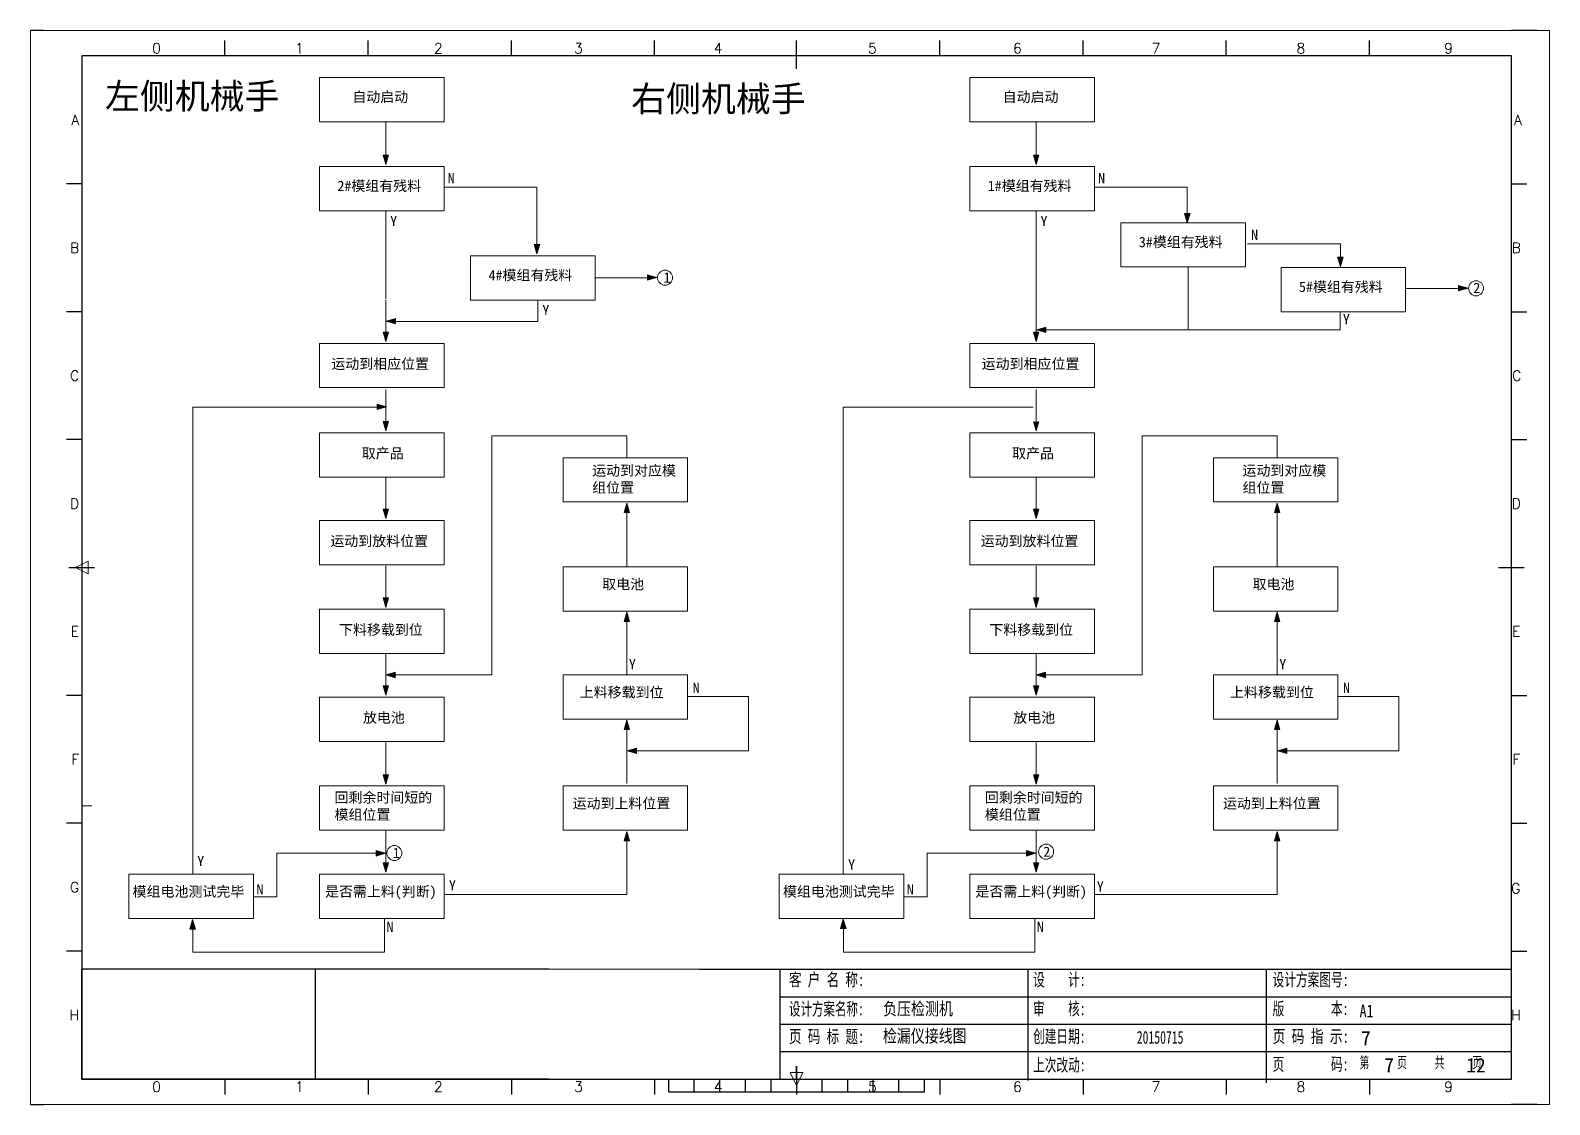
# Model space of a CAD drawing. Extents: x 2511 to 8703, y -745 to 3310.
# Drawn here: x 3147.7 to 3444.7, y -513 to -303 of the extents above; entities that cross this region are included whole.
import ezdxf
from ezdxf.enums import TextEntityAlignment as Align

# ---------------------------------------------------------------- set-up
doc = ezdxf.new("R2010")
doc.units = 0
doc.header["$MEASUREMENT"] = 0
doc.layers.add('AE_BOR', color=1, linetype='Continuous')
doc.layers.add('MISC', color=2, linetype='Continuous')
doc.styles.add('Standard0.67', font='', dxfattribs={"width": 0.67})
doc.styles.add('Standard_0.8', font='', dxfattribs={"width": 0.8})
doc.styles.add('WD', font='romans.shx', dxfattribs={"bigfont": 'gbcbig.shx'})
doc.styles.add('样式 0', font='')
doc.styles.get('Standard0.67').set_extended_font_data('FangSong_GB2312')
doc.styles.get('Standard_0.8').set_extended_font_data('FangSong_GB2312')
doc.styles.get('样式 0').set_extended_font_data('KaiTi_GB2312')

# ---------------------------------------------------------------- blocks, each defined once
blk = doc.blocks.new('gb_a2_a')
for p, q in [((584, 410), (25, 410)), ((25, 410), (25, 10)), ((584, 10), (584, 410)), ((25, 10), (584, 10))]:
    blk.add_line(p, q)
at = {"lineweight": 9, "ltscale": 0.1}
blk.add_line((25, 116.86), (29, 116.86), dxfattribs=at)
at = {"layer": 'AE_BOR', "lineweight": 30}
for p, q in [((10, 420), (4.93, 420)), ((594, 420), (584, 420)), ((4.93, 0), (10, 0)), ((594, 0), (584, 0))]:
    blk.add_line(p, q, dxfattribs=at)
at = {"layer": 'AE_BOR', "color": 1, "lineweight": 15}
for p, q in [((4.93, 420), (598.93, 420)), ((4.93, 0), (4.93, 420)), ((598.93, 420), (598.93, 0)), ((22.5, 210), (27.5, 212.5)), ((27.5, 207.5), (22.5, 210)), ((27.5, 212.5), (27.5, 207.5)), ((304.5, 7.5), (302, 12.5)), ((302, 12.5), (307, 12.5)), ((307, 12.5), (304.5, 7.5)), ((598.93, 0), (4.93, 0))]:
    blk.add_line(p, q, dxfattribs=at)
at = {"layer": 'AE_BOR'}
for p, q in [((81, 410), (81, 416)), ((137, 410), (137, 416)), ((193, 410), (193, 416)), ((249, 410), (249, 416)), ((304.5, 410), (304.5, 416)), ((360.5, 410), (360.5, 416)), ((416.5, 410), (416.5, 416)), ((472.5, 410), (472.5, 416)), ((528.5, 410), (528.5, 416)), ((25, 360), (19, 360)), ((584, 360), (590, 360)), ((25, 310), (19, 310)), ((584, 310), (590, 310)), ((25, 260), (19, 260)), ((584, 260), (590, 260)), ((25, 160), (19, 160)), ((584, 160), (590, 160)), ((25, 110), (19, 110)), ((584, 110), (590, 110)), ((25, 60), (19, 60)), ((584, 60), (590, 60)), ((81, 10), (81, 4)), ((137, 10), (137, 4)), ((193, 10), (193, 4)), ((249, 10), (249, 4)), ((304.5, 10), (304.5, 4)), ((360.5, 10), (360.5, 4)), ((416.5, 10), (416.5, 4)), ((472.5, 10), (472.5, 4)), ((528.5, 10), (528.5, 4))]:
    blk.add_line(p, q, dxfattribs=at)
at = {"layer": 'AE_BOR', "color": 2, "lineweight": 30}
for p, q in [((304.5, 405), (304.5, 415)), ((20, 210), (30, 210)), ((579, 210), (589, 210)), ((304.5, 10), (304.5, 15)), ((304.5, 15), (304.5, 5)), ((254.5, 5), (254.5, 10)), ((264.5, 5), (264.5, 10)), ((274.5, 5), (274.5, 10)), ((284.5, 5), (284.5, 10)), ((294.5, 5), (294.5, 10)), ((304.5, 10), (304.5, 5)), ((314.5, 5), (314.5, 10)), ((324.5, 5), (324.5, 10)), ((334.5, 5), (334.5, 10)), ((344.5, 5), (344.5, 10)), ((354.5, 5), (354.5, 10)), ((254.5, 5), (354.5, 5))]:
    blk.add_line(p, q, dxfattribs=at)
at = {"layer": 'AE_BOR', "style": 'WD'}
for s, p in [('0', (54.27, 411)), ('1', (110.12, 411)), ('2', (164.42, 411)), ('3', (219.22, 411)), ('4', (273.82, 411)), ('5', (334.12, 411)), ('6', (390.81, 411)), ('7', (445.01, 411)), ('8', (501.67, 411)), ('9', (559.4, 411)), ('0', (54.27, 5)), ('1', (110.12, 5)), ('2', (164.42, 5)), ('3', (219.22, 5)), ('4', (273.82, 5)), ('5', (334.12, 5)), ('6', (390.81, 5)), ('7', (445.01, 5)), ('8', (501.67, 5)), ('9', (559.4, 5))]:
    blk.add_text(s, height=4, dxfattribs=at).set_placement(p, align=Align.CENTER)
for s, p in [('A', (24, 385)), ('A', (588.05, 385)), ('B', (24, 335)), ('B', (587.67, 335)), ('C', (24, 285)), ('C', (587.86, 285)), ('D', (24, 235)), ('D', (587.67, 235)), ('E', (24, 185)), ('E', (587.48, 185)), ('F', (24, 135)), ('F', (587.48, 135)), ('F', (587.48, 135)), ('G', (24, 85)), ('G', (587.48, 84.56)), ('H', (24, 35)), ('H', (587.67, 35))]:
    blk.add_text(s, height=4, dxfattribs=at).set_placement(p, align=Align.MIDDLE_RIGHT)

msp = doc.modelspace()

# ---------------------------------------------------------------- hatches: boundary and pattern name
at = {"lineweight": 0}
for points in [[(3217.21, -327.36), (3216.67, -327.36), (3217.21, -329.19)], [(3217.75, -327.36), (3217.21, -327.36), (3217.21, -329.19)], [(3344.35, -327.36), (3343.81, -327.36), (3344.35, -329.19)], [(3344.88, -327.36), (3344.35, -327.36), (3344.35, -329.19)], [(3373.88, -338.76), (3373.34, -338.76), (3373.88, -340.59)], [(3374.42, -338.76), (3373.88, -338.76), (3373.88, -340.59)], [(3246.74, -344.82), (3246.21, -344.82), (3246.74, -346.65)], [(3247.28, -344.82), (3246.74, -344.82), (3246.74, -346.65)], [(3403.8, -347.32), (3403.26, -347.32), (3403.8, -349.14)], [(3404.33, -347.32), (3403.8, -347.32), (3403.8, -349.14)], [(3268.38, -350.74), (3268.38, -351.28), (3270.21, -351.28)], [(3268.38, -351.28), (3268.38, -351.82), (3270.21, -351.28)], [(3426.93, -352.82), (3426.93, -353.36), (3428.76, -353.36)], [(3426.93, -353.36), (3426.93, -353.89), (3428.76, -353.36)], [(3219.09, -359.82), (3219.09, -359.28), (3217.27, -359.82)], [(3217.21, -361.95), (3216.67, -361.95), (3217.21, -363.78)], [(3217.75, -361.95), (3217.21, -361.95), (3217.21, -363.78)], [(3219.09, -360.36), (3219.09, -359.82), (3217.27, -359.82)], [(3344.35, -361.95), (3343.81, -361.95), (3344.35, -363.78)], [(3344.88, -361.95), (3344.35, -361.95), (3344.35, -363.78)], [(3346.23, -361.51), (3346.23, -360.97), (3344.4, -361.51)], [(3346.23, -362.05), (3346.23, -361.51), (3344.4, -361.51)], [(3215.51, -376.03), (3215.51, -376.57), (3217.34, -376.57)], [(3215.51, -376.57), (3215.51, -377.1), (3217.34, -376.57)], [(3217.21, -379.44), (3216.67, -379.44), (3217.21, -381.27)], [(3217.75, -379.44), (3217.21, -379.44), (3217.21, -381.27)], [(3344.35, -379.44), (3343.81, -379.44), (3344.35, -381.27)], [(3344.88, -379.44), (3344.35, -379.44), (3344.35, -381.27)], [(3217.21, -396.58), (3216.67, -396.58), (3217.21, -398.4)], [(3217.75, -396.58), (3217.21, -396.58), (3217.21, -398.4)], [(3263.77, -397.22), (3264.31, -397.22), (3264.31, -395.39)], [(3264.31, -397.22), (3264.85, -397.22), (3264.31, -395.39)], [(3344.35, -396.58), (3343.81, -396.58), (3344.35, -398.4)], [(3344.88, -396.58), (3344.35, -396.58), (3344.35, -398.4)], [(3390.9, -397.22), (3391.44, -397.22), (3391.44, -395.39)], [(3391.44, -397.22), (3391.98, -397.22), (3391.44, -395.39)], [(3217.21, -413.93), (3216.67, -413.93), (3217.21, -415.76)], [(3217.75, -413.93), (3217.21, -413.93), (3217.21, -415.76)], [(3344.35, -413.93), (3343.81, -413.93), (3344.35, -415.76)], [(3344.88, -413.93), (3344.35, -413.93), (3344.35, -415.76)], [(3263.77, -418.54), (3264.31, -418.54), (3264.31, -416.72)], [(3264.31, -418.54), (3264.85, -418.54), (3264.31, -416.72)], [(3390.9, -418.54), (3391.44, -418.54), (3391.44, -416.72)], [(3391.44, -418.54), (3391.98, -418.54), (3391.44, -416.72)], [(3219, -428.97), (3219, -428.43), (3217.17, -428.97)], [(3219, -429.51), (3219, -428.97), (3217.17, -428.97)], [(3346.14, -428.97), (3346.14, -428.43), (3344.31, -428.97)], [(3346.14, -429.51), (3346.14, -428.97), (3344.31, -428.97)], [(3217.21, -431.11), (3216.67, -431.11), (3217.21, -432.93)], [(3217.75, -431.11), (3217.21, -431.11), (3217.21, -432.93)], [(3344.35, -431.11), (3343.81, -431.11), (3344.35, -432.93)], [(3344.88, -431.11), (3344.35, -431.11), (3344.35, -432.93)], [(3263.77, -439.67), (3264.31, -439.67), (3264.31, -437.84)], [(3264.31, -439.67), (3264.85, -439.67), (3264.31, -437.84)], [(3390.9, -439.67), (3391.44, -439.67), (3391.44, -437.84)], [(3391.44, -439.67), (3391.98, -439.67), (3391.44, -437.84)], [(3266.19, -443.81), (3266.19, -443.27), (3264.36, -443.81)], [(3266.19, -444.35), (3266.19, -443.81), (3264.36, -443.81)], [(3393.32, -443.81), (3393.32, -443.27), (3391.5, -443.81)], [(3393.32, -444.35), (3393.32, -443.81), (3391.5, -443.81)], [(3217.21, -448.47), (3216.67, -448.47), (3217.21, -450.3)], [(3217.75, -448.47), (3217.21, -448.47), (3217.21, -450.3)], [(3344.35, -448.47), (3343.81, -448.47), (3344.35, -450.3)], [(3344.88, -448.47), (3344.35, -448.47), (3344.35, -450.3)], [(3263.77, -461.39), (3264.31, -461.39), (3264.31, -459.57)], [(3264.31, -461.39), (3264.85, -461.39), (3264.31, -459.57)], [(3390.9, -461.39), (3391.44, -461.39), (3391.44, -459.57)], [(3391.44, -461.39), (3391.98, -461.39), (3391.44, -459.57)], [(3215.3, -463.29), (3215.3, -463.83), (3217.13, -463.83)], [(3342.44, -463.29), (3342.44, -463.83), (3344.26, -463.83)], [(3215.3, -463.83), (3215.3, -464.37), (3217.13, -463.83)], [(3217.21, -465.72), (3216.67, -465.72), (3217.21, -467.55)], [(3217.75, -465.72), (3217.21, -465.72), (3217.21, -467.55)], [(3342.44, -463.83), (3342.44, -464.37), (3344.26, -463.83)], [(3344.35, -465.72), (3343.81, -465.72), (3344.35, -467.55)], [(3344.88, -465.72), (3344.35, -465.72), (3344.35, -467.55)], [(3178.88, -478.64), (3179.42, -478.64), (3179.42, -476.81)], [(3179.42, -478.64), (3179.96, -478.64), (3179.42, -476.81)], [(3306.1, -478.54), (3306.63, -478.54), (3306.63, -476.71)], [(3306.63, -478.54), (3307.17, -478.54), (3306.63, -476.71)]]:
    msp.add_hatch(color=256, dxfattribs=at).paths.add_polyline_path(points)

# ---------------------------------------------------------------- linework, layer by layer
for p, q in [((3217.21, -320.89), (3217.21, -329.19)), ((3344.35, -320.89), (3344.35, -329.19)), ((3217.21, -329.19), (3216.67, -327.36)), ((3216.67, -327.36), (3217.75, -327.36)), ((3217.21, -329.19), (3217.75, -327.36)), ((3344.35, -329.19), (3343.81, -327.36)), ((3343.81, -327.36), (3344.88, -327.36)), ((3344.35, -329.19), (3344.88, -327.36)), ((3228.58, -333.62), (3246.74, -333.62)), ((3246.74, -333.62), (3246.74, -346.65)), ((3355.72, -333.62), (3373.88, -333.62)), ((3373.88, -333.62), (3373.88, -340.59)), ((3217.21, -338.35), (3217.21, -355.48)), ((3344.35, -338.35), (3344.35, -356.11)), ((3373.88, -340.59), (3373.34, -338.76)), ((3373.34, -338.76), (3374.42, -338.76)), ((3373.88, -340.59), (3374.42, -338.76)), ((3246.74, -346.65), (3246.21, -344.82)), ((3246.21, -344.82), (3247.28, -344.82)), ((3246.74, -346.65), (3247.28, -344.82)), ((3385.63, -344.7), (3403.8, -344.7)), ((3403.8, -349.14), (3403.26, -347.32)), ((3403.26, -347.32), (3404.33, -347.32)), ((3403.8, -344.7), (3403.8, -349.31)), ((3403.8, -349.14), (3404.33, -347.32)), ((3374.07, -349.21), (3374.07, -361.54)), ((3268.32, -351.35), (3258.12, -351.35)), ((3270.21, -351.28), (3268.38, -350.74)), ((3268.38, -351.82), (3268.38, -350.74)), ((3270.21, -351.28), (3268.38, -351.82)), ((3426.88, -353.43), (3416.67, -353.43)), ((3428.76, -353.36), (3426.93, -352.82)), ((3426.93, -353.89), (3426.93, -352.82)), ((3428.76, -353.36), (3426.93, -353.89)), ((3217.21, -355.68), (3217.21, -363.78)), ((3246.93, -355.72), (3246.93, -359.9)), ((3344.35, -355.68), (3344.35, -363.78)), ((3217.27, -359.82), (3219.09, -359.28)), ((3219.09, -359.28), (3219.09, -360.36)), ((3403.77, -358), (3403.77, -361.54)), ((3217.21, -363.78), (3216.67, -361.95)), ((3216.67, -361.95), (3217.75, -361.95)), ((3217.21, -363.78), (3217.75, -361.95)), ((3217.27, -359.82), (3219.09, -360.36)), ((3246.93, -359.9), (3217.28, -359.9)), ((3344.35, -363.78), (3343.81, -361.95)), ((3343.81, -361.95), (3344.88, -361.95)), ((3344.35, -363.78), (3344.88, -361.95)), ((3344.4, -361.51), (3346.23, -360.97)), ((3344.4, -361.51), (3346.23, -362.05)), ((3346.23, -360.97), (3346.23, -362.05)), ((3346.23, -361.54), (3403.77, -361.54)), ((3217.21, -373.17), (3217.21, -381.27)), ((3344.35, -373.17), (3344.35, -381.27)), ((3179.5, -467.83), (3179.5, -376.65)), ((3179.5, -376.65), (3216.63, -376.65)), ((3217.34, -376.57), (3215.51, -376.03)), ((3215.51, -377.1), (3215.51, -376.03)), ((3217.34, -376.57), (3215.51, -377.1)), ((3306.63, -467.83), (3306.63, -376.65)), ((3306.63, -376.65), (3343.76, -376.65)), ((3217.21, -381.27), (3216.67, -379.44)), ((3216.67, -379.44), (3217.75, -379.44)), ((3217.21, -381.27), (3217.75, -379.44)), ((3344.35, -381.27), (3343.81, -379.44)), ((3344.35, -381.27), (3344.88, -379.44)), ((3237.94, -428.94), (3237.94, -382.23)), ((3237.94, -382.23), (3264.33, -382.23)), ((3264.33, -382.23), (3264.33, -386.41)), ((3365.08, -428.94), (3365.08, -382.23)), ((3365.08, -382.23), (3391.47, -382.23)), ((3391.47, -382.23), (3391.47, -386.41)), ((3217.21, -390.3), (3217.21, -398.4)), ((3344.35, -390.3), (3344.35, -398.4)), ((3217.21, -398.4), (3216.67, -396.58)), ((3216.67, -396.58), (3217.75, -396.58)), ((3217.21, -398.4), (3217.75, -396.58)), ((3264.31, -395.39), (3263.77, -397.22)), ((3264.85, -397.22), (3263.77, -397.22)), ((3264.31, -395.39), (3264.85, -397.22)), ((3264.33, -397.31), (3264.33, -407.73)), ((3344.35, -398.4), (3343.81, -396.58)), ((3343.81, -396.58), (3344.88, -396.58)), ((3344.35, -398.4), (3344.88, -396.58)), ((3391.44, -395.39), (3390.9, -397.22)), ((3391.98, -397.22), (3390.9, -397.22)), ((3391.44, -395.39), (3391.98, -397.22)), ((3391.47, -397.31), (3391.47, -407.73)), ((3217.21, -407.66), (3217.21, -415.76)), ((3344.35, -407.66), (3344.35, -415.76)), ((3217.21, -415.76), (3216.67, -413.93)), ((3216.67, -413.93), (3217.75, -413.93)), ((3217.21, -415.76), (3217.75, -413.93)), ((3344.35, -415.76), (3343.81, -413.93)), ((3343.81, -413.93), (3344.88, -413.93)), ((3344.35, -415.76), (3344.88, -413.93)), ((3264.31, -416.72), (3263.77, -418.54)), ((3264.85, -418.54), (3263.77, -418.54)), ((3264.31, -416.72), (3264.85, -418.54)), ((3264.33, -418.63), (3264.33, -428.95)), ((3391.44, -416.72), (3390.9, -418.54)), ((3391.98, -418.54), (3390.9, -418.54)), ((3391.44, -416.72), (3391.98, -418.54)), ((3391.47, -418.63), (3391.47, -428.95)), ((3217.21, -424.83), (3217.21, -432.93)), ((3344.35, -424.83), (3344.35, -432.93)), ((3217.17, -428.97), (3219, -428.43)), ((3217.17, -428.97), (3219, -429.51)), ((3217.22, -428.94), (3237.94, -428.94)), ((3219, -428.43), (3219, -429.51)), ((3344.31, -428.97), (3346.14, -428.43)), ((3344.31, -428.97), (3346.14, -429.51)), ((3344.36, -428.94), (3365.08, -428.94)), ((3346.14, -428.43), (3346.14, -429.51)), ((3217.21, -432.93), (3216.67, -431.11)), ((3216.67, -431.11), (3217.75, -431.11)), ((3217.21, -432.93), (3217.75, -431.11)), ((3276.18, -433.17), (3288.07, -433.17)), ((3288.07, -433.17), (3288.07, -443.78)), ((3344.35, -432.93), (3343.81, -431.11)), ((3343.81, -431.11), (3344.88, -431.11)), ((3344.35, -432.93), (3344.88, -431.11)), ((3403.32, -433.17), (3415.21, -433.17)), ((3415.21, -433.17), (3415.21, -443.78)), ((3264.31, -437.84), (3263.77, -439.67)), ((3264.31, -437.84), (3264.85, -439.67)), ((3391.44, -437.84), (3390.9, -439.67)), ((3391.44, -437.84), (3391.98, -439.67)), ((3217.21, -442.2), (3217.21, -450.3)), ((3264.85, -439.67), (3263.77, -439.67)), ((3264.33, -439.76), (3264.33, -450.18)), ((3344.35, -442.2), (3344.35, -450.3)), ((3391.98, -439.67), (3390.9, -439.67)), ((3391.47, -439.76), (3391.47, -450.18)), ((3288.07, -443.78), (3264.33, -443.78)), ((3264.36, -443.81), (3266.19, -443.27)), ((3264.36, -443.81), (3266.19, -444.35)), ((3266.19, -443.27), (3266.19, -444.35)), ((3415.21, -443.78), (3391.47, -443.78)), ((3391.5, -443.81), (3393.32, -443.27)), ((3391.5, -443.81), (3393.32, -444.35)), ((3393.32, -443.27), (3393.32, -444.35)), ((3217.21, -450.3), (3216.67, -448.47)), ((3216.67, -448.47), (3217.75, -448.47)), ((3217.21, -450.3), (3217.75, -448.47)), ((3344.35, -450.3), (3343.81, -448.47)), ((3343.81, -448.47), (3344.88, -448.47)), ((3344.35, -450.3), (3344.88, -448.47)), ((3217.21, -459.45), (3217.21, -467.55)), ((3264.31, -459.57), (3263.77, -461.39)), ((3264.31, -459.57), (3264.85, -461.39)), ((3344.35, -459.45), (3344.35, -467.55)), ((3391.44, -459.57), (3390.9, -461.39)), ((3391.44, -459.57), (3391.98, -461.39)), ((3217.13, -463.83), (3215.3, -463.29)), ((3215.3, -464.37), (3215.3, -463.29)), ((3264.85, -461.39), (3263.77, -461.39)), ((3264.33, -461.48), (3264.33, -471.91)), ((3344.26, -463.83), (3342.44, -463.29)), ((3342.44, -464.37), (3342.44, -463.29)), ((3391.98, -461.39), (3390.9, -461.39)), ((3391.47, -461.48), (3391.47, -471.91)), ((3195.91, -472.38), (3195.91, -463.82)), ((3195.91, -463.82), (3217.04, -463.82)), ((3217.13, -463.83), (3215.3, -464.37)), ((3217.21, -467.55), (3216.67, -465.72)), ((3216.67, -465.72), (3217.75, -465.72)), ((3217.21, -467.55), (3217.75, -465.72)), ((3323.04, -472.38), (3323.04, -463.82)), ((3323.04, -463.82), (3344.18, -463.82)), ((3344.26, -463.83), (3342.44, -464.37)), ((3344.35, -467.55), (3343.81, -465.72)), ((3343.81, -465.72), (3344.88, -465.72)), ((3344.35, -467.55), (3344.88, -465.72)), ((3228.6, -471.91), (3264.39, -471.91)), ((3355.74, -471.91), (3391.53, -471.91)), ((3191.33, -472.38), (3195.91, -472.38)), ((3318.47, -472.38), (3323.04, -472.38)), ((3179.42, -476.81), (3178.88, -478.64)), ((3179.42, -476.81), (3179.96, -478.64)), ((3216.94, -476.67), (3216.94, -483.19)), ((3306.63, -476.71), (3306.1, -478.54)), ((3306.63, -476.71), (3307.17, -478.54)), ((3344.08, -476.67), (3344.08, -483.19)), ((3179.96, -478.64), (3178.88, -478.64)), ((3179.44, -478.67), (3179.44, -483.19)), ((3307.17, -478.54), (3306.1, -478.54)), ((3306.65, -478.57), (3306.65, -483.19)), ((3216.94, -483.19), (3179.44, -483.19)), ((3344.08, -483.19), (3306.65, -483.19))]:
    msp.add_line(p, q, dxfattribs=at)
at = {"color": 0, "ltscale": 2}
for p, q in [((3157.75, -507.97), (3157.75, -486.52)), ((3249.05, -486.52), (3157.75, -486.52)), ((3278.51, -486.52), (3437.25, -486.52)), ((3294.21, -486.52), (3294.21, -507.97)), ((3342.78, -508.23), (3342.78, -486.52)), ((3389.36, -508.73), (3389.36, -486.52)), ((3437.25, -507.97), (3437.25, -486.52)), ((3407.25, -502.61), (3437.25, -502.61)), ((3249.05, -507.97), (3157.75, -507.97)), ((3407.25, -507.97), (3437.25, -507.97))]:
    msp.add_line(p, q, dxfattribs=at)
at = {"color": 0}
msp.add_line((3203.4, -486.52), (3203.4, -507.97), dxfattribs=at)
at = {"lineweight": 9, "ltscale": 0.1}
for p, q in [((3249.05, -486.52), (3278.51, -486.52)), ((3249.05, -507.97), (3278.51, -507.97)), ((3277.15, -507.97), (3277.15, -507.97)), ((3277.15, -507.97), (3277.15, -507.97))]:
    msp.add_line(p, q, dxfattribs=at)
for p, q in [((3294.21, -491.89), (3338.46, -491.89)), ((3338.46, -491.89), (3407.25, -491.89)), ((3407.25, -491.89), (3437.25, -491.89)), ((3294.21, -497.25), (3338.46, -497.25)), ((3338.46, -497.25), (3407.25, -497.25)), ((3407.25, -497.25), (3437.25, -497.25)), ((3294.21, -502.61), (3338.46, -502.61)), ((3338.46, -502.61), (3407.25, -502.61)), ((3278.51, -507.97), (3338.46, -507.97)), ((3278.51, -507.97), (3338.46, -507.97)), ((3338.46, -507.97), (3407.25, -507.97))]:
    msp.add_line(p, q)
at = {"lineweight": 0}
for points in [[(3204.24, -312.17), (3228.58, -312.17), (3228.58, -320.82), (3204.24, -320.82)], [(3331.38, -312.17), (3355.72, -312.17), (3355.72, -320.82), (3331.38, -320.82)], [(3204.24, -329.56), (3228.58, -329.56), (3228.58, -338.22), (3204.24, -338.22)], [(3331.38, -329.56), (3355.72, -329.56), (3355.72, -338.22), (3331.38, -338.22)], [(3360.91, -340.56), (3385.25, -340.56), (3385.25, -349.21), (3360.91, -349.21)], [(3233.77, -347.02), (3258.12, -347.02), (3258.12, -355.68), (3233.77, -355.68)], [(3392.21, -349.31), (3416.55, -349.31), (3416.55, -357.97), (3392.21, -357.97)], [(3204.24, -364.16), (3228.58, -364.16), (3228.58, -372.81), (3204.24, -372.81)], [(3331.38, -364.16), (3355.72, -364.16), (3355.72, -372.81), (3331.38, -372.81)], [(3204.24, -381.65), (3228.58, -381.65), (3228.58, -390.3), (3204.24, -390.3)], [(3331.38, -381.65), (3355.72, -381.65), (3355.72, -390.3), (3331.38, -390.3)], [(3251.84, -386.5), (3276.18, -386.5), (3276.18, -395.16), (3251.84, -395.16)], [(3378.98, -386.5), (3403.32, -386.5), (3403.32, -395.16), (3378.98, -395.16)], [(3204.24, -398.78), (3228.58, -398.78), (3228.58, -407.44), (3204.24, -407.44)], [(3331.38, -398.78), (3355.72, -398.78), (3355.72, -407.44), (3331.38, -407.44)], [(3251.84, -407.83), (3276.18, -407.83), (3276.18, -416.49), (3251.84, -416.49)], [(3378.98, -407.83), (3403.32, -407.83), (3403.32, -416.49), (3378.98, -416.49)], [(3204.24, -416.14), (3228.58, -416.14), (3228.58, -424.79), (3204.24, -424.79)], [(3331.38, -416.14), (3355.72, -416.14), (3355.72, -424.79), (3331.38, -424.79)], [(3251.84, -428.95), (3276.18, -428.95), (3276.18, -437.61), (3251.84, -437.61)], [(3378.98, -428.95), (3403.32, -428.95), (3403.32, -437.61), (3378.98, -437.61)], [(3204.24, -433.31), (3228.58, -433.31), (3228.58, -441.96), (3204.24, -441.96)], [(3331.38, -433.31), (3355.72, -433.31), (3355.72, -441.96), (3331.38, -441.96)], [(3204.24, -450.67), (3228.58, -450.67), (3228.58, -459.33), (3204.24, -459.33)], [(3251.84, -450.68), (3276.18, -450.68), (3276.18, -459.34), (3251.84, -459.34)], [(3331.38, -450.67), (3355.72, -450.67), (3355.72, -459.33), (3331.38, -459.33)], [(3378.98, -450.68), (3403.32, -450.68), (3403.32, -459.34), (3378.98, -459.34)], [(3166.96, -467.92), (3191.3, -467.92), (3191.3, -476.58), (3166.96, -476.58)], [(3204.24, -467.92), (3228.58, -467.92), (3228.58, -476.58), (3204.24, -476.58)], [(3294.1, -467.92), (3318.44, -467.92), (3318.44, -476.58), (3294.1, -476.58)], [(3331.38, -467.92), (3355.72, -467.92), (3355.72, -476.58), (3331.38, -476.58)]]:
    msp.add_lwpolyline(points, close=True, dxfattribs=at)
for centre in [(3271.78, -351.31), (3430.33, -353.39), (3218.86, -463.78), (3346.28, -463.52)]:
    msp.add_circle(centre, 1.47, dxfattribs=at)

# ---------------------------------------------------------------- block references
at = {"xscale": 0.5, "yscale": 0.5, "zscale": 0.5}
msp.add_blockref('gb_a2_a', (3145.25, -512.97), dxfattribs=at)

# ---------------------------------------------------------------- texts
at = {"lineweight": 0, "attachment_point": 1}
for s, insert, char_height, width in [('{\\fSimSun|b1|i0|c134|p2;\\C1;左侧机械手}', (3162.3, -313.33), 5, 38.6103), ('{\\fSimSun|b0|i0|c134|p2;自动启动}', (3210.66, -314.96), 2, 14.0642), ('{\\fSimSun|b1|i0|c134|p2;\\C1;右侧机械手}', (3265.17, -313.84), 5, 42.644), ('{\\fSimSun|b0|i0|c134|p2;自动启动}', (3337.79, -314.96), 2, 14.0642), ('{\\fSimSun|b0|i0|c134|p2;2#模组有残料}', (3207.74, -332.36), 2, 17.8923), ('{\\fSimSun|b0|i0|c134|p2;N}', (3229.3, -330.87), 2, 3.9114), ('{\\fSimSun|b0|i0|c134|p2;1#模组有残料}', (3334.88, -332.36), 2, 17.8923), ('{\\fSimSun|b0|i0|c134|p2;N}', (3356.44, -330.87), 2, 3.9114), ('{\\fSimSun|b0|i0|c134|p2;Y}', (3218.04, -339.23), 2, 3.9114), ('{\\fSimSun|b0|i0|c134|p2;Y}', (3345.18, -339.23), 2, 3.9114), ('{\\fSimSun|b0|i0|c134|p2;3#模组有残料}', (3364.42, -343.35), 2, 17.8923), ('{\\fSimSun|b0|i0|c134|p2;N}', (3386.36, -341.95), 2, 3.9114), ('{\\fSimSun|b0|i0|c134|p2;4#模组有残料}', (3237.28, -349.82), 2, 17.8923), ('{\\fSimSun|b0|i0|c134|p2;1}', (3271.49, -350.29), 2, 3.9114), ('{\\fSimSun|b0|i0|c134|p2;5#模组有残料}', (3395.72, -352.1), 2, 17.8923), ('{\\fSimSun|b0|i0|c134|p2;2}', (3429.79, -352.31), 2, 3.9114), ('{\\fSimSun|b0|i0|c134|p2;Y}', (3247.8, -356.64), 2, 3.9114), ('{\\fSimSun|b0|i0|c134|p2;Y}', (3404.29, -358.43), 2, 3.9114), ('{\\fSimSun|b0|i0|c134|p2;运动到相应位置}', (3206.55, -367.15), 2, 20.5911), ('{\\fSimSun|b0|i0|c134|p2;运动到相应位置}', (3333.68, -367.15), 2, 20.5911), ('{\\fSimSun|b0|i0|c134|p2;取产品}', (3212.5, -384.64), 2, 20.5911), ('{\\fSimSun|b0|i0|c134|p2;取产品}', (3339.63, -384.64), 2, 20.5911), ('{\\fSimSun|b0|i0|c134|p2;运动到对应模组位置}', (3257.54, -388.01), 2, 16.6055), ('{\\fSimSun|b0|i0|c134|p2;运动到对应模组位置}', (3384.67, -388.01), 2, 16.6055), ('{\\fSimSun|b0|i0|c134|p2;运动到放料位置}', (3206.35, -401.78), 2, 20.5911), ('{\\fSimSun|b0|i0|c134|p2;运动到放料位置}', (3333.49, -401.78), 2, 20.5911), ('{\\fSimSun|b0|i0|c134|p2;取电池}', (3259.5, -410.22), 2, 24.5299), ('{\\fSimSun|b0|i0|c134|p2;取电池}', (3386.64, -410.22), 2, 24.5299), ('{\\fSimSun|b0|i0|c134|p2;下料移载到位}', (3208.05, -419.13), 2, 20.5911), ('{\\fSimSun|b0|i0|c134|p2;下料移载到位}', (3335.18, -419.13), 2, 20.5911), ('{\\fSimSun|b0|i0|c134|p2;Y}', (3264.72, -425.87), 2, 3.9114), ('{\\fSimSun|b0|i0|c134|p2;Y}', (3391.86, -425.87), 2, 3.9114), ('{\\fSimSun|b0|i0|c134|p2;N}', (3277.19, -430.5), 2, 3.9114), ('{\\fSimSun|b0|i0|c134|p2;N}', (3404.32, -430.5), 2, 3.9114), ('{\\fSimSun|b0|i0|c134|p2;上料移载到位}', (3255.11, -431.35), 2, 24.5299), ('{\\fSimSun|b0|i0|c134|p2;上料移载到位}', (3382.25, -431.35), 2, 24.5299), ('{\\fSimSun|b0|i0|c134|p2;放电池}', (3212.72, -436.31), 2, 20.5911), ('{\\fSimSun|b0|i0|c134|p2;放电池}', (3339.86, -436.31), 2, 20.5911), ('{\\fSimSun|b0|i0|c134|p2;回剩余时间短的模组位置}', (3207.17, -451.93), 2, 20.5911), ('{\\fSimSun|b0|i0|c134|p2;运动到上料位置}', (3253.71, -453.07), 2, 24.5299), ('{\\fSimSun|b0|i0|c134|p2;回剩余时间短的模组位置}', (3334.31, -451.93), 2, 20.5911), ('{\\fSimSun|b0|i0|c134|p2;运动到上料位置}', (3380.85, -453.07), 2, 24.5299), ('{\\fSimSun|b0|i0|c134|p2;1}', (3218.56, -462.75), 2, 3.9114), ('{\\fSimSun|b0|i0|c134|p2;2}', (3345.72, -462.53), 2, 3.9114), ('{\\fSimSun|b0|i0|c134|p2;Y}', (3180.33, -464.35), 2, 3.9114), ('{\\fSimSun|b0|i0|c134|p2;Y}', (3307.57, -465.05), 2, 3.9114), ('{\\fSimSun|b0|i0|c134|p2;Y}', (3229.54, -469.1), 2, 3.9114), ('{\\fSimSun|b0|i0|c134|p2;模组电池测试完毕}', (3167.7, -470.31), 2, 24.5299), ('{\\fSimSun|b0|i0|c134|p2;N}', (3191.92, -469.89), 2, 3.9114), ('{\\fSimSun|b0|i0|c134|p2;是否需上料(判断)}', (3205.31, -470.31), 2, 24.5299), ('{\\fSimSun|b0|i0|c134|p2;模组电池测试完毕}', (3294.84, -470.31), 2, 24.5299), ('{\\fSimSun|b0|i0|c134|p2;N}', (3319.06, -469.89), 2, 3.9114), ('{\\fSimSun|b0|i0|c134|p2;是否需上料(判断)}', (3332.45, -470.31), 2, 24.5299), ('{\\fSimSun|b0|i0|c134|p2;Y}', (3356.19, -469.33), 2, 3.9114), ('{\\fSimSun|b0|i0|c134|p2;N}', (3217.34, -477.23), 2, 3.9114), ('{\\fSimSun|b0|i0|c134|p2;N}', (3344.47, -477.23), 2, 3.9114)]:
    msp.add_mtext(s, dxfattribs=dict(at, insert=insert, char_height=char_height, width=width))
at = {"color": 0, "ltscale": 2, "char_height": 2.5, "attachment_point": 1}
for s, insert, width, style in [('{\\fSimSun|b0|i0|c134|p2;\\W0.72;客 户 名 称:}', (3296.01, -487.29), 16.2477, 'Standard0.67'), ('{\\fSimSun|b0|i0|c134|p2;设    计:}', (3343.73, -487.29), 12.0312, 'Standard0.67'), ('{\\fSimSun|b0|i0|c134|p2;设计方案图号:}', (3390.56, -487.29), 15.1644, 'Standard0.67'), ('{\\fSimSun|b0|i0|c134|p2;\\W0.66;设计方案名称:}', (3296.01, -493.02), 15.1234, 'Standard0.67'), ('{\\fSimSun|b0|i0|c134|p2;负压检测机}', (3314.42, -492.97), 33.9078, 'Standard_0.8'), ('{\\fSimSun|b0|i0|c134|p2;审    核:}', (3343.73, -492.97), 12.0312, 'Standard0.67'), ('{\\fSimSun|b0|i0|c134|p2;版        本:}', (3390.56, -492.97), 16.8498, 'Standard0.67'), ('{\\fSimSun|b0|i0|c134|p2;A1}', (3407.56, -493.41), 33.9078, 'Standard_0.8'), ('{\\fSimSun|b0|i0|c134|p2;\\W0.72;页 码 标 题:}', (3296.01, -498.39), 15.1234, 'Standard0.67'), ('{\\fSimSun|b0|i0|c134|p2;创建日期:}', (3343.73, -498.37), 12.0312, 'Standard0.67'), ('{\\fSimSun|b0|i0|c134|p2;20150715}', (3364.01, -498.57), 12.0312, 'Standard0.67'), ('{\\fSimSun|b0|i0|c134|p2;\\W0.73;页 码 指 示:}', (3390.56, -498.37), 16.1995, 'Standard0.67'), ('{\\fSimSun|b0|i0|c134|p2;上次改动:}', (3343.73, -503.96), 12.0312, 'Standard0.67'), ('{\\fSimSun|b0|i0|c134|p2;页        码:}', (3390.56, -503.81), 15.7258, 'Standard0.67'), ('{\\Fromans,gbcbig|c134;第}    {\\Fromans,gbcbig|c134;页}    {\\Fromans,gbcbig|c134;共}    {\\Fromans,gbcbig|c134;页}', (3407.56, -503.57), 33.9078, 'Standard_0.8')]:
    msp.add_mtext(s, dxfattribs=dict(at, insert=insert, width=width, style=style))
at = {"layer": 'MISC', "color": 0, "attachment_point": 1}
for s, insert, char_height, width, style in [('{\\fSimSun|b0|i0|c134|p2;检漏仪接线图}', (3314.37, -498.29), 2.5, 24.1794, 'Standard_0.8'), ('7', (3407.85, -498.58), 2.8, 3.07, '样式 0'), ('7', (3412.39, -503.87), 2.8, 3.07, '样式 0'), ('12', (3428.41, -503.87), 2.8, 3.07, '样式 0')]:
    msp.add_mtext(s, dxfattribs=dict(at, insert=insert, char_height=char_height, width=width, style=style))

doc.saveas('drawing.dxf')
